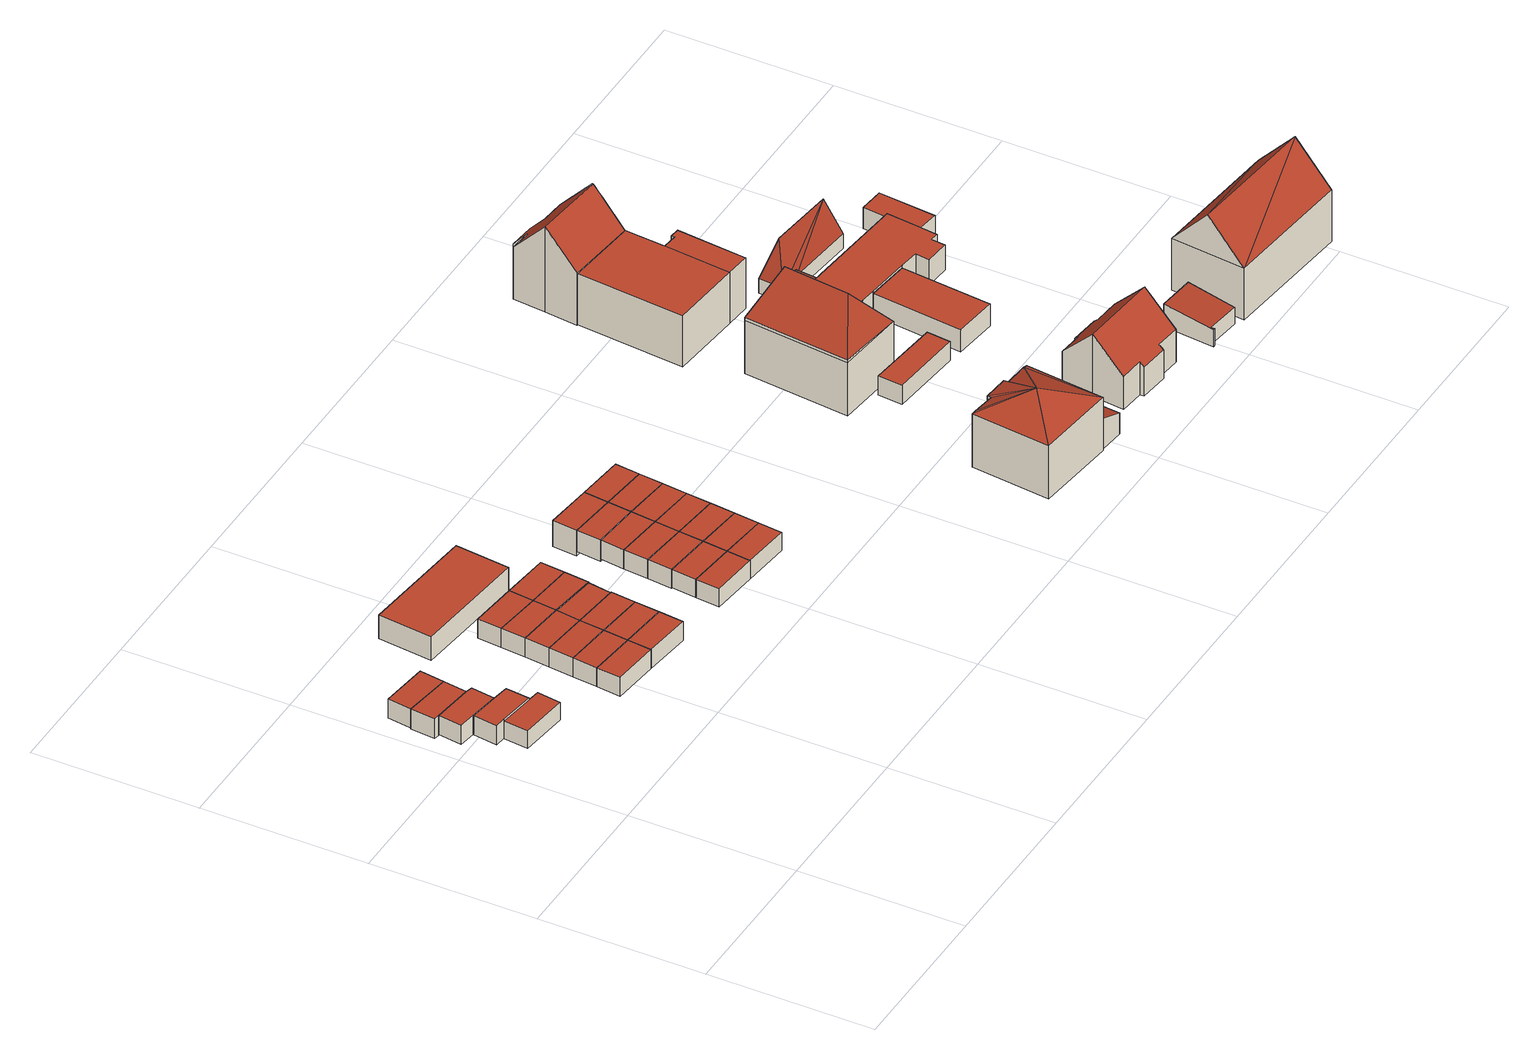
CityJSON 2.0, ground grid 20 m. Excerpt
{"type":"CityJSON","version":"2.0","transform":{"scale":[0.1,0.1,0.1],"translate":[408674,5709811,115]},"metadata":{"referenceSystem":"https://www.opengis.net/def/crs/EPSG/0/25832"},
"CityObjects":{
"building1":{"type":"Building","attributes":{"Gemeindeschluessel":"05978036","Geometrietyp2DReferenz":"3000","function":"31001_2460","roofType":"1000","measuredHeight":2.52},"geometry":[{"type":"MultiSurface","lod":"2","boundaries":[[[0,1,2,3]],[[1,4,5,2]],[[4,6,7,5]],[[6,8,9,7]],[[8,10,11,9]],[[10,0,3,11]],[[10,8,6,4,1,0]],[[3,2,5,7,9,11]]],"semantics":{"surfaces":[{"type":"WallSurface"},{"type":"RoofSurface"},{"type":"GroundSurface"}],"values":[0,0,0,0,0,0,1,2]}}]},
"building2":{"type":"Building","attributes":{"Gemeindeschluessel":"05978036","Geometrietyp2DReferenz":"3000","function":"31001_2460","roofType":"1000","measuredHeight":2.58},"geometry":[{"type":"MultiSurface","lod":"2","boundaries":[[[12,13,14,15]],[[13,16,17,14]],[[16,4,18,17]],[[4,1,19,18]],[[1,12,15,19]],[[1,4,16,13,12]],[[15,14,17,18,19]]],"semantics":{"surfaces":[{"type":"WallSurface"},{"type":"RoofSurface"},{"type":"GroundSurface"}],"values":[0,0,0,0,0,1,2]}}]},
"building3":{"type":"Building","attributes":{"Gemeindeschluessel":"05978036","Geometrietyp2DReferenz":"3000","function":"31001_2460","roofType":"1000","measuredHeight":2.42},"geometry":[{"type":"MultiSurface","lod":"2","boundaries":[[[20,21,22,23]],[[21,10,11,22]],[[10,8,9,11]],[[8,24,25,9]],[[24,26,27,25]],[[26,20,23,27]],[[26,24,8,10,21,20]],[[23,22,11,9,25,27]]],"semantics":{"surfaces":[{"type":"WallSurface"},{"type":"RoofSurface"},{"type":"GroundSurface"}],"values":[0,0,0,0,0,0,1,2]}}]},
"building4":{"type":"Building","attributes":{"Gemeindeschluessel":"05978036","Geometrietyp2DReferenz":"3000","function":"31001_2460","roofType":"1000","measuredHeight":2.28},"geometry":[{"type":"MultiSurface","lod":"2","boundaries":[[[28,29,30,23]],[[29,31,32,30]],[[31,33,34,32]],[[33,28,23,34]],[[33,31,29,28]],[[23,30,32,34]]],"semantics":{"surfaces":[{"type":"WallSurface"},{"type":"RoofSurface"},{"type":"GroundSurface"}],"values":[0,0,0,0,1,2]}}]},
"building5":{"type":"Building","attributes":{"Gemeindeschluessel":"05978036","Geometrietyp2DReferenz":"3000","function":"31001_2460","roofType":"1000","measuredHeight":2.51},"geometry":[{"type":"MultiSurface","lod":"2","boundaries":[[[13,35,36,37]],[[35,38,39,36]],[[38,16,40,39]],[[16,13,37,40]],[[16,38,35,13]],[[37,36,39,40]]],"semantics":{"surfaces":[{"type":"WallSurface"},{"type":"RoofSurface"},{"type":"GroundSurface"}],"values":[0,0,0,0,1,2]}}]},
"building6":{"type":"Building","attributes":{"Gemeindeschluessel":"05978036","Geometrietyp2DReferenz":"3000","function":"31001_2460","roofType":"1000","measuredHeight":2.44},"geometry":[{"type":"MultiSurface","lod":"2","boundaries":[[[41,42,43,44]],[[42,45,46,43]],[[45,47,48,46]],[[47,49,50,48]],[[49,41,44,50]],[[49,47,45,42,41]],[[44,43,46,48,50]]],"semantics":{"surfaces":[{"type":"WallSurface"},{"type":"RoofSurface"},{"type":"GroundSurface"}],"values":[0,0,0,0,0,1,2]}}]},
"building7":{"type":"Building","attributes":{"Gemeindeschluessel":"05978036","Geometrietyp2DReferenz":"3000","function":"31001_2460","roofType":"1000","measuredHeight":2.49},"geometry":[{"type":"MultiSurface","lod":"2","boundaries":[[[42,51,52,43]],[[51,53,54,52]],[[53,47,48,54]],[[47,45,46,48]],[[45,42,43,46]],[[45,47,53,51,42]],[[43,52,54,48,46]]],"semantics":{"surfaces":[{"type":"WallSurface"},{"type":"RoofSurface"},{"type":"GroundSurface"}],"values":[0,0,0,0,0,1,2]}}]},
"building8":{"type":"Building","attributes":{"Gemeindeschluessel":"05978036","Geometrietyp2DReferenz":"3000","function":"31001_2460","roofType":"1000","measuredHeight":2.48},"geometry":[{"type":"MultiSurface","lod":"2","boundaries":[[[53,51,52,54]],[[51,55,56,52]],[[55,57,58,56]],[[57,53,54,58]],[[57,55,51,53]],[[52,56,58,54]]],"semantics":{"surfaces":[{"type":"WallSurface"},{"type":"RoofSurface"},{"type":"GroundSurface"}],"values":[0,0,0,0,1,2]}}]},
"building9":{"type":"Building","attributes":{"Gemeindeschluessel":"05978036","Geometrietyp2DReferenz":"3000","function":"31001_2460","roofType":"1000","measuredHeight":2.47},"geometry":[{"type":"MultiSurface","lod":"2","boundaries":[[[57,55,56,58]],[[55,59,60,56]],[[59,61,62,60]],[[61,63,64,62]],[[63,57,58,64]],[[63,61,59,55,57]],[[56,60,62,64,58]]],"semantics":{"surfaces":[{"type":"WallSurface"},{"type":"RoofSurface"},{"type":"GroundSurface"}],"values":[0,0,0,0,0,1,2]}}]},
"building10":{"type":"Building","attributes":{"Gemeindeschluessel":"05978036","Geometrietyp2DReferenz":"3000","function":"31001_2460","roofType":"1000","measuredHeight":2.46},"geometry":[{"type":"MultiSurface","lod":"2","boundaries":[[[59,65,66,60]],[[65,67,68,66]],[[67,69,70,68]],[[69,63,64,70]],[[63,61,62,64]],[[61,59,60,62]],[[61,63,69,67,65,59]],[[60,66,68,70,64,62]]],"semantics":{"surfaces":[{"type":"WallSurface"},{"type":"RoofSurface"},{"type":"GroundSurface"}],"values":[0,0,0,0,0,0,1,2]}}]},
"building11":{"type":"Building","attributes":{"Gemeindeschluessel":"05978036","Geometrietyp2DReferenz":"3000","function":"31001_2460","roofType":"1000","measuredHeight":2.45},"geometry":[{"type":"MultiSurface","lod":"2","boundaries":[[[49,47,48,50]],[[47,71,72,48]],[[71,73,74,72]],[[73,49,50,74]],[[73,71,47,49]],[[50,48,72,74]]],"semantics":{"surfaces":[{"type":"WallSurface"},{"type":"RoofSurface"},{"type":"GroundSurface"}],"values":[0,0,0,0,1,2]}}]},
"building12":{"type":"Building","attributes":{"Gemeindeschluessel":"05978036","Geometrietyp2DReferenz":"3000","function":"31001_2460","roofType":"1000","measuredHeight":2.46},"geometry":[{"type":"MultiSurface","lod":"2","boundaries":[[[65,75,76,66]],[[75,77,78,76]],[[77,69,70,78]],[[69,67,68,70]],[[67,65,66,68]],[[67,69,77,75,65]],[[66,76,78,70,68]]],"semantics":{"surfaces":[{"type":"WallSurface"},{"type":"RoofSurface"},{"type":"GroundSurface"}],"values":[0,0,0,0,0,1,2]}}]},
"building13":{"type":"Building","attributes":{"Gemeindeschluessel":"05978036","Geometrietyp2DReferenz":"3000","function":"31001_2460","roofType":"1000","measuredHeight":2.47},"geometry":[{"type":"MultiSurface","lod":"2","boundaries":[[[47,53,54,48]],[[53,79,80,54]],[[79,71,72,80]],[[71,47,48,72]],[[71,79,53,47]],[[48,54,80,72]]],"semantics":{"surfaces":[{"type":"WallSurface"},{"type":"RoofSurface"},{"type":"GroundSurface"}],"values":[0,0,0,0,1,2]}}]},
"building14":{"type":"Building","attributes":{"Gemeindeschluessel":"05978036","Geometrietyp2DReferenz":"3000","function":"31001_2460","roofType":"1000","measuredHeight":2.49},"geometry":[{"type":"MultiSurface","lod":"2","boundaries":[[[53,57,58,54]],[[57,81,82,58]],[[81,79,80,82]],[[79,53,54,80]],[[79,81,57,53]],[[54,58,82,80]]],"semantics":{"surfaces":[{"type":"WallSurface"},{"type":"RoofSurface"},{"type":"GroundSurface"}],"values":[0,0,0,0,1,2]}}]},
"building15":{"type":"Building","attributes":{"Gemeindeschluessel":"05978036","Geometrietyp2DReferenz":"3000","function":"31001_2460","roofType":"1000","measuredHeight":2.44},"geometry":[{"type":"MultiSurface","lod":"2","boundaries":[[[83,84,64,58]],[[84,85,86,64]],[[85,87,82,86]],[[87,83,58,82]],[[87,85,84,83]],[[58,64,86,82]]],"semantics":{"surfaces":[{"type":"WallSurface"},{"type":"RoofSurface"},{"type":"GroundSurface"}],"values":[0,0,0,0,1,2]}}]},
"building16":{"type":"Building","attributes":{"Gemeindeschluessel":"05978036","Geometrietyp2DReferenz":"3000","function":"31001_2460","roofType":"1000","measuredHeight":3.05},"geometry":[{"type":"MultiSurface","lod":"2","boundaries":[[[88,89,90,91]],[[89,92,93,90]],[[92,94,95,93]],[[94,88,91,95]],[[94,92,89,88]],[[91,90,93,95]]],"semantics":{"surfaces":[{"type":"WallSurface"},{"type":"RoofSurface"},{"type":"GroundSurface"}],"values":[0,0,0,0,1,2]}}]},
"building17":{"type":"Building","attributes":{"Gemeindeschluessel":"05978036","Geometrietyp2DReferenz":"3000","function":"31001_2460","roofType":"1000","measuredHeight":2.44},"geometry":[{"type":"MultiSurface","lod":"2","boundaries":[[[63,69,70,64]],[[69,96,97,70]],[[96,98,86,97]],[[98,63,64,86]],[[98,96,69,63]],[[64,70,97,86]]],"semantics":{"surfaces":[{"type":"WallSurface"},{"type":"RoofSurface"},{"type":"GroundSurface"}],"values":[0,0,0,0,1,2]}}]},
"building18":{"type":"Building","attributes":{"Gemeindeschluessel":"05978036","Geometrietyp2DReferenz":"3000","function":"31001_2460","roofType":"1000","measuredHeight":2.44},"geometry":[{"type":"MultiSurface","lod":"2","boundaries":[[[69,77,78,70]],[[77,99,100,78]],[[99,96,97,100]],[[96,69,70,97]],[[96,99,77,69]],[[70,78,100,97]]],"semantics":{"surfaces":[{"type":"WallSurface"},{"type":"RoofSurface"},{"type":"GroundSurface"}],"values":[0,0,0,0,1,2]}}]},
"building19":{"type":"Building","attributes":{"Gemeindeschluessel":"05978036","Geometrietyp2DReferenz":"3000","function":"31001_2460","roofType":"1000","measuredHeight":2.43},"geometry":[{"type":"MultiSurface","lod":"2","boundaries":[[[101,102,103,104]],[[102,105,106,103]],[[105,107,108,106]],[[107,101,104,108]],[[107,105,102,101]],[[104,103,106,108]]],"semantics":{"surfaces":[{"type":"WallSurface"},{"type":"RoofSurface"},{"type":"GroundSurface"}],"values":[0,0,0,0,1,2]}}]},
"building20":{"type":"Building","attributes":{"Gemeindeschluessel":"05978036","Geometrietyp2DReferenz":"3000","function":"31001_2460","roofType":"1000","measuredHeight":2.42},"geometry":[{"type":"MultiSurface","lod":"2","boundaries":[[[101,109,110,104]],[[109,111,112,110]],[[111,102,103,112]],[[102,101,104,103]],[[102,111,109,101]],[[104,110,112,103]]],"semantics":{"surfaces":[{"type":"WallSurface"},{"type":"RoofSurface"},{"type":"GroundSurface"}],"values":[0,0,0,0,1,2]}}]},
"building21":{"type":"Building","attributes":{"Gemeindeschluessel":"05978036","Geometrietyp2DReferenz":"3000","function":"31001_2460","roofType":"1000","measuredHeight":2.46},"geometry":[{"type":"MultiSurface","lod":"2","boundaries":[[[109,113,114,115]],[[113,116,117,114]],[[116,111,118,117]],[[111,109,115,118]],[[111,116,113,109]],[[115,114,117,118]]],"semantics":{"surfaces":[{"type":"WallSurface"},{"type":"RoofSurface"},{"type":"GroundSurface"}],"values":[0,0,0,0,1,2]}}]},
"building22":{"type":"Building","attributes":{"Gemeindeschluessel":"05978036","Geometrietyp2DReferenz":"3000","function":"31001_2460","roofType":"1000","measuredHeight":2.5},"geometry":[{"type":"MultiSurface","lod":"2","boundaries":[[[113,119,120,114]],[[119,121,122,120]],[[121,116,117,122]],[[116,113,114,117]],[[116,121,119,113]],[[114,120,122,117]]],"semantics":{"surfaces":[{"type":"WallSurface"},{"type":"RoofSurface"},{"type":"GroundSurface"}],"values":[0,0,0,0,1,2]}}]},
"building23":{"type":"Building","attributes":{"Gemeindeschluessel":"05978036","Geometrietyp2DReferenz":"3000","function":"31001_2460","roofType":"1000","measuredHeight":2.5},"geometry":[{"type":"MultiSurface","lod":"2","boundaries":[[[119,123,124,120]],[[123,125,126,124]],[[125,121,122,126]],[[121,119,120,122]],[[121,125,123,119]],[[120,124,126,122]]],"semantics":{"surfaces":[{"type":"WallSurface"},{"type":"RoofSurface"},{"type":"GroundSurface"}],"values":[0,0,0,0,1,2]}}]},
"building24":{"type":"Building","attributes":{"Gemeindeschluessel":"05978036","Geometrietyp2DReferenz":"3000","function":"31001_2460","roofType":"1000","measuredHeight":2.44},"geometry":[{"type":"MultiSurface","lod":"2","boundaries":[[[105,102,103,106]],[[102,127,128,103]],[[127,129,130,128]],[[129,105,106,130]],[[129,127,102,105]],[[106,103,128,130]]],"semantics":{"surfaces":[{"type":"WallSurface"},{"type":"RoofSurface"},{"type":"GroundSurface"}],"values":[0,0,0,0,1,2]}}]},
"building25":{"type":"Building","attributes":{"Gemeindeschluessel":"05978036","Geometrietyp2DReferenz":"3000","function":"31001_2460","roofType":"1000","measuredHeight":2.77},"geometry":[{"type":"MultiSurface","lod":"2","boundaries":[[[125,123,131,132]],[[123,133,134,131]],[[133,135,136,134]],[[135,125,132,136]],[[135,133,123,125]],[[132,131,134,136]]],"semantics":{"surfaces":[{"type":"WallSurface"},{"type":"RoofSurface"},{"type":"GroundSurface"}],"values":[0,0,0,0,1,2]}}]},
"building26":{"type":"Building","attributes":{"Gemeindeschluessel":"05978036","Geometrietyp2DReferenz":"3000","function":"31001_2460","roofType":"1000","measuredHeight":2.46},"geometry":[{"type":"MultiSurface","lod":"2","boundaries":[[[102,111,112,103]],[[111,137,138,112]],[[137,127,128,138]],[[127,102,103,128]],[[127,137,111,102]],[[103,112,138,128]]],"semantics":{"surfaces":[{"type":"WallSurface"},{"type":"RoofSurface"},{"type":"GroundSurface"}],"values":[0,0,0,0,1,2]}}]},
"building27":{"type":"Building","attributes":{"Gemeindeschluessel":"05978036","Geometrietyp2DReferenz":"3000","function":"31001_2460","roofType":"1000","measuredHeight":3.37},"geometry":[{"type":"MultiSurface","lod":"2","boundaries":[[[133,139,140,141]],[[139,142,143,140]],[[142,144,145,143]],[[144,135,146,145]],[[135,133,141,146]],[[135,144,142,139,133]],[[141,140,143,145,146]]],"semantics":{"surfaces":[{"type":"WallSurface"},{"type":"RoofSurface"},{"type":"GroundSurface"}],"values":[0,0,0,0,0,1,2]}}]},
"building28":{"type":"Building","attributes":{"Gemeindeschluessel":"05978036","Geometrietyp2DReferenz":"3000","function":"31001_2460","roofType":"1000","measuredHeight":2.47},"geometry":[{"type":"MultiSurface","lod":"2","boundaries":[[[111,116,147,112]],[[116,148,149,147]],[[148,137,138,149]],[[137,111,112,138]],[[137,148,116,111]],[[112,147,149,138]]],"semantics":{"surfaces":[{"type":"WallSurface"},{"type":"RoofSurface"},{"type":"GroundSurface"}],"values":[0,0,0,0,1,2]}}]},
"building29":{"type":"Building","attributes":{"Gemeindeschluessel":"05978036","Geometrietyp2DReferenz":"3000","function":"31001_2460","roofType":"1000","measuredHeight":2.5},"geometry":[{"type":"MultiSurface","lod":"2","boundaries":[[[116,121,122,117]],[[121,150,151,122]],[[150,148,152,151]],[[148,116,117,152]],[[148,150,121,116]],[[117,122,151,152]]],"semantics":{"surfaces":[{"type":"WallSurface"},{"type":"RoofSurface"},{"type":"GroundSurface"}],"values":[0,0,0,0,1,2]}}]},
"building30":{"type":"Building","attributes":{"Gemeindeschluessel":"05978036","Geometrietyp2DReferenz":"3000","function":"31001_2460","roofType":"1000","measuredHeight":2.5},"geometry":[{"type":"MultiSurface","lod":"2","boundaries":[[[121,125,126,122]],[[125,153,154,126]],[[153,150,151,154]],[[150,121,122,151]],[[150,153,125,121]],[[122,126,154,151]]],"semantics":{"surfaces":[{"type":"WallSurface"},{"type":"RoofSurface"},{"type":"GroundSurface"}],"values":[0,0,0,0,1,2]}}]},
"building31":{"type":"Building","attributes":{"Gemeindeschluessel":"05978036","Geometrietyp2DReferenz":"3000","function":"31001_2460","roofType":"1000","measuredHeight":2.78},"geometry":[{"type":"MultiSurface","lod":"2","boundaries":[[[125,135,136,132]],[[135,155,156,136]],[[155,153,157,156]],[[153,125,132,157]],[[153,155,135,125]],[[132,136,156,157]]],"semantics":{"surfaces":[{"type":"WallSurface"},{"type":"RoofSurface"},{"type":"GroundSurface"}],"values":[0,0,0,0,1,2]}}]},
"building32":{"type":"Building","attributes":{"Gemeindeschluessel":"05978036","Geometrietyp2DReferenz":"3000","function":"31001_2460","roofType":"1000","measuredHeight":3.39},"geometry":[{"type":"MultiSurface","lod":"2","boundaries":[[[135,144,145,146]],[[144,142,143,145]],[[142,158,159,143]],[[158,155,160,159]],[[155,135,146,160]],[[155,158,142,144,135]],[[146,145,143,159,160]]],"semantics":{"surfaces":[{"type":"WallSurface"},{"type":"RoofSurface"},{"type":"GroundSurface"}],"values":[0,0,0,0,0,1,2]}}]},
"building33":{"type":"Building","attributes":{"Gemeindeschluessel":"05978036","Geometrietyp2DReferenz":"3000","function":"31001_1000","roofType":"5000","measuredHeight":9.36},"geometry":[{"type":"MultiSurface","lod":"2","boundaries":[[[161,162,163,164]],[[162,165,166,163]],[[165,167,168,166]],[[167,169,170,168]],[[169,171,172,170]],[[171,173,174,172]],[[173,175,176,174]],[[175,161,164,176]],[[161,177,162]],[[165,177,178]],[[165,162,177]],[[171,177,173]],[[169,177,171]],[[167,177,169]],[[177,167,178]],[[179,173,177]],[[179,161,175]],[[161,179,177]],[[167,165,178]],[[175,173,179]],[[164,163,166,168,170,172,174,176]]],"semantics":{"surfaces":[{"type":"WallSurface"},{"type":"RoofSurface"},{"type":"GroundSurface"}],"values":[0,0,0,0,0,0,0,0,1,1,1,1,1,1,1,1,1,1,0,0,2]}}]},
"building34":{"type":"Building","attributes":{"Gemeindeschluessel":"05978036","Geometrietyp2DReferenz":"3000","function":"31001_2460","roofType":"2100","measuredHeight":3.94},"geometry":[{"type":"MultiSurface","lod":"2","boundaries":[[[180,181,182,183]],[[181,184,185,182]],[[184,186,187,185]],[[186,180,183,187]],[[186,184,181,180]],[[183,182,185,187]]],"semantics":{"surfaces":[{"type":"WallSurface"},{"type":"RoofSurface"},{"type":"GroundSurface"}],"values":[0,0,0,0,1,2]}}]},
"building35":{"type":"Building","attributes":{"Gemeindeschluessel":"05978036","Geometrietyp2DReferenz":"3000","function":"31001_1000","roofType":"5000","measuredHeight":12.51},"geometry":[{"type":"MultiSurface","lod":"2","boundaries":[[[188,189,190,191]],[[189,192,193,190]],[[192,194,195,193]],[[194,196,197,195]],[[196,198,199,197]],[[198,188,191,199]],[[196,194,200,201]],[[188,202,203]],[[202,201,200,203]],[[201,198,196]],[[202,198,201]],[[188,198,202]],[[189,203,200,192]],[[188,203,189]],[[192,200,194]],[[191,190,193,195,197,199]]],"semantics":{"surfaces":[{"type":"WallSurface"},{"type":"RoofSurface"},{"type":"GroundSurface"}],"values":[0,0,0,0,0,0,1,1,1,1,1,1,0,0,0,2]}}]},
"building36":{"type":"Building","attributes":{"Gemeindeschluessel":"05978036","Geometrietyp2DReferenz":"3000","function":"31001_2460","roofType":"1000","measuredHeight":2.46},"geometry":[{"type":"MultiSurface","lod":"2","boundaries":[[[204,205,206,207]],[[205,208,209,206]],[[208,210,211,209]],[[210,204,207,211]],[[210,208,205,204]],[[207,206,209,211]]],"semantics":{"surfaces":[{"type":"WallSurface"},{"type":"RoofSurface"},{"type":"GroundSurface"}],"values":[0,0,0,0,1,2]}}]},
"building37":{"type":"Building","attributes":{"Gemeindeschluessel":"05978036","Geometrietyp2DReferenz":"3000","function":"31001_1000","roofType":"3100","measuredHeight":8.17},"geometry":[{"type":"MultiSurface","lod":"2","boundaries":[[[212,213,214,215]],[[213,216,217,214]],[[216,218,219,217]],[[218,220,221,219]],[[220,222,223,221]],[[222,224,225,223]],[[224,226,227,225]],[[226,228,229,227]],[[228,230,231,229]],[[230,232,233,231]],[[232,234,235,233]],[[234,236,237,235]],[[236,238,239,237]],[[238,212,215,239]],[[234,232,230,228,226,224,222,220]],[[220,218,216,213,212,238,236,234]],[[215,214,217,219,221,223,225,227,229,231,233,235,237,239]]],"semantics":{"surfaces":[{"type":"WallSurface"},{"type":"RoofSurface"},{"type":"GroundSurface"}],"values":[0,0,0,0,0,0,0,0,0,0,0,0,0,0,1,1,2]}}]},
"building38":{"type":"Building","attributes":{"Gemeindeschluessel":"05978036","Geometrietyp2DReferenz":"3000","function":"31001_1000"},"children":["building38-1","building38-2"]},
"building38-1":{"type":"BuildingPart","attributes":{"roofType":"1000","measuredHeight":6.71},"parents":["building38"],"geometry":[{"type":"MultiSurface","lod":"2","boundaries":[[[240,241,242,243]],[[241,244,245,242]],[[246,247,248,249]],[[247,240,243,248]],[[247,246,244,241,240]],[[243,242,245,249,248]],[[249,245,244,246]]],"semantics":{"surfaces":[{"type":"WallSurface"},{"type":"RoofSurface"},{"type":"GroundSurface"},{"type":"ClosureSurface"}],"values":[0,0,0,0,1,2,3]}}]},
"building38-2":{"type":"BuildingPart","attributes":{"roofType":"1000","measuredHeight":6.72},"parents":["building38"],"geometry":[{"type":"MultiSurface","lod":"2","boundaries":[[[250,251,252,253]],[[251,246,249,252]],[[254,255,245,244]],[[254,256,257,255]],[[256,250,253,257]],[[256,254,244,246,251,250]],[[253,252,249,245,255,257]],[[244,245,249,246]]],"semantics":{"surfaces":[{"type":"WallSurface"},{"type":"RoofSurface"},{"type":"GroundSurface"},{"type":"ClosureSurface"}],"values":[0,0,0,0,0,1,2,3]}}]},
"building39":{"type":"Building","attributes":{"Gemeindeschluessel":"05978036","Geometrietyp2DReferenz":"3000","function":"31001_2460","roofType":"1000","measuredHeight":3.01},"geometry":[{"type":"MultiSurface","lod":"2","boundaries":[[[258,259,260,261]],[[259,262,199,260]],[[262,263,197,199]],[[263,264,195,197]],[[264,265,266,195]],[[265,267,268,266]],[[267,269,270,268]],[[269,271,272,270]],[[271,273,274,272]],[[273,258,261,274]],[[273,271,269,267,265,264,263,262,259,258]],[[261,260,199,197,195,266,268,270,272,274]]],"semantics":{"surfaces":[{"type":"WallSurface"},{"type":"RoofSurface"},{"type":"GroundSurface"}],"values":[0,0,0,0,0,0,0,0,0,0,1,2]}}]},
"building40":{"type":"Building","attributes":{"Gemeindeschluessel":"05978036","Geometrietyp2DReferenz":"3000","function":"31001_1000","roofType":"3100","measuredHeight":11.18},"geometry":[{"type":"MultiSurface","lod":"2","boundaries":[[[275,276,277,278]],[[276,240,279,277]],[[240,280,281,279]],[[280,282,283,281]],[[282,284,285,283]],[[284,286,287,285]],[[286,288,289,287]],[[288,290,291,289]],[[290,292,293,291]],[[292,294,295,293]],[[294,296,297,295]],[[296,298,299,297]],[[298,300,301,299]],[[300,302,303,301]],[[302,275,278,303]],[[298,296,294,292,290,288,286,284,282,280]],[[280,240,276,275,302,300,298]],[[278,277,279,281,283,285,287,289,291,293,295,297,299,301,303]]],"semantics":{"surfaces":[{"type":"WallSurface"},{"type":"RoofSurface"},{"type":"GroundSurface"}],"values":[0,0,0,0,0,0,0,0,0,0,0,0,0,0,0,1,1,2]}}]},
"building41":{"type":"Building","attributes":{"Gemeindeschluessel":"05978036","Geometrietyp2DReferenz":"3000","function":"31001_2000","roofType":"1000","measuredHeight":2.98},"geometry":[{"type":"MultiSurface","lod":"2","boundaries":[[[304,305,306,307]],[[305,308,309,306]],[[308,310,311,309]],[[310,304,307,311]],[[310,308,305,304]],[[307,306,309,311]]],"semantics":{"surfaces":[{"type":"WallSurface"},{"type":"RoofSurface"},{"type":"GroundSurface"}],"values":[0,0,0,0,1,2]}}]},
"building42":{"type":"Building","attributes":{"Gemeindeschluessel":"05978036","Geometrietyp2DReferenz":"3000","function":"31001_2460","roofType":"2100","measuredHeight":2.94},"geometry":[{"type":"MultiSurface","lod":"2","boundaries":[[[312,313,314,315]],[[313,316,317,314]],[[316,318,319,317]],[[318,320,321,319]],[[320,322,323,321]],[[322,312,315,323]],[[322,320,318,316,313,312]],[[315,314,317,319,321,323]]],"semantics":{"surfaces":[{"type":"WallSurface"},{"type":"RoofSurface"},{"type":"GroundSurface"}],"values":[0,0,0,0,0,0,1,2]}}]},
"building43":{"type":"Building","attributes":{"Gemeindeschluessel":"05978036","Geometrietyp2DReferenz":"3000","function":"31001_2000","roofType":"1000","measuredHeight":3.23},"geometry":[{"type":"MultiSurface","lod":"2","boundaries":[[[324,325,326,327]],[[325,328,329,326]],[[328,330,331,329]],[[330,332,333,331]],[[332,334,335,333]],[[334,336,337,335]],[[336,338,339,337]],[[338,340,341,339]],[[340,342,343,341]],[[342,344,345,343]],[[344,346,347,345]],[[346,348,349,347]],[[348,350,351,349]],[[350,352,353,351]],[[352,324,327,353]],[[352,350,348,346,344,342,340,338,336,334,332,330,328,325,324]],[[327,326,329,331,333,335,337,339,341,343,345,347,349,351,353]]],"semantics":{"surfaces":[{"type":"WallSurface"},{"type":"RoofSurface"},{"type":"GroundSurface"}],"values":[0,0,0,0,0,0,0,0,0,0,0,0,0,0,0,1,2]}}]},
"building44":{"type":"Building","attributes":{"Gemeindeschluessel":"05978036","Geometrietyp2DReferenz":"3000","function":"31001_1310","roofType":"9999","measuredHeight":3},"geometry":[{"type":"MultiSurface","lod":"2","boundaries":[[[354,355,356,357,358,359]],[[359,358,360,361]],[[358,357,362,360]],[[357,356,363,362]],[[356,355,364,363]],[[355,354,365,364]],[[354,359,361,365]],[[361,360,362,363,364,365]]],"semantics":{"surfaces":[{"type":"RoofSurface"},{"type":"WallSurface"},{"type":"GroundSurface"}],"values":[0,1,1,1,1,1,1,2]}}]},
"building45":{"type":"Building","attributes":{"Gemeindeschluessel":"05978036","Geometrietyp2DReferenz":"3000","function":"31001_2460","roofType":"5000","measuredHeight":6.91},"geometry":[{"type":"MultiSurface","lod":"2","boundaries":[[[366,367,368,369]],[[367,370,371,368]],[[370,372,373,371]],[[372,374,375,373]],[[374,366,369,375]],[[366,376,377]],[[374,376,366]],[[376,374,372]],[[376,372,370]],[[377,376,370,367]],[[377,367,366]],[[369,368,371,373,375]]],"semantics":{"surfaces":[{"type":"WallSurface"},{"type":"RoofSurface"},{"type":"GroundSurface"}],"values":[0,0,0,0,0,1,1,1,1,1,1,2]}}]},
"building46":{"type":"Building","attributes":{"Gemeindeschluessel":"05978036","Geometrietyp2DReferenz":"3000","function":"31001_2460","roofType":"1000","measuredHeight":2.82},"geometry":[{"type":"MultiSurface","lod":"2","boundaries":[[[378,379,345,347]],[[379,380,381,345]],[[380,382,383,381]],[[382,384,385,383]],[[384,378,347,385]],[[384,382,380,379,378]],[[347,345,381,383,385]]],"semantics":{"surfaces":[{"type":"WallSurface"},{"type":"RoofSurface"},{"type":"GroundSurface"}],"values":[0,0,0,0,0,1,2]}}]},
"building47":{"type":"Building","attributes":{"Gemeindeschluessel":"05978036","Geometrietyp2DReferenz":"3000","function":"31001_1000","roofType":"3100","measuredHeight":11.83},"geometry":[{"type":"MultiSurface","lod":"2","boundaries":[[[386,387,388,389]],[[387,390,391,388]],[[390,392,393,391]],[[392,386,389,393]],[[390,387,394]],[[386,392,395]],[[387,395,394]],[[395,387,386]],[[392,394,395]],[[394,392,390]],[[389,388,391,393]]],"semantics":{"surfaces":[{"type":"WallSurface"},{"type":"RoofSurface"},{"type":"GroundSurface"}],"values":[0,0,0,0,0,0,1,1,1,1,2]}}]}
},
"vertices":[
[6,400,48],[10,429,48],[10,429,23],[6,400,23],[60,423,48],[60,423,23],[68,421,48],[68,421,23],[64,392,48],[64,392,23],[27,397,48],[27,397,23],
[3,430,48],[6,460,48],[6,460,22],[3,430,22],[64,452,48],[64,452,22],[60,423,22],[10,429,22],
[36,366,48],[23,367,48],[23,367,23],[36,366,23],[84,389,48],[84,389,23],[81,360,48],[81,360,23],
[36,366,46],[96,358,46],[96,358,23],[92,329,46],[92,329,23],[33,336,46],[33,336,23],
[10,489,48],[10,489,23],[6,460,23],[68,482,48],[68,482,23],[64,452,23],
[157,293,48],[160,322,48],[160,322,23],[157,293,23],[216,316,48],[216,316,23],[217,316,48],[217,316,23],[214,287,48],[214,287,23],
[163,352,48],[163,352,23],[220,346,48],[220,346,23],
[166,382,48],[166,382,23],[223,376,48],[223,376,23],
[169,412,48],[169,412,23],[226,406,48],[226,406,23],[227,406,48],[227,406,23],
[172,442,48],[172,442,23],[229,435,48],[229,435,23],[230,435,48],[230,435,23],
[275,310,48],[275,310,23],[272,280,48],[272,280,23],
[175,471,48],[175,471,23],[233,465,48],[233,465,23],
[278,340,48],[278,340,23],
[281,370,48],[281,370,23],
[223,376,47],[227,406,47],[285,399,47],[285,399,23],[281,370,47],
[144,572,37],[287,557,37],[287,557,6],[144,572,6],[280,491,37],[280,491,6],[137,506,37],[137,506,6],
[288,429,48],[288,429,23],[285,399,48],
[291,459,48],[291,459,23],
[343,303,47],[401,297,47],[401,297,23],[343,303,23],[398,268,47],[398,268,23],[340,274,47],[340,274,23],
[346,333,47],[346,333,23],[404,327,47],[404,327,23],
[349,363,47],[349,363,22],[346,333,22],[407,357,47],[407,357,22],[404,327,22],
[352,393,47],[352,393,22],[410,387,47],[410,387,22],
[355,422,47],[355,422,22],[413,417,47],[413,417,22],
[459,291,47],[459,291,23],[456,262,47],[456,262,23],
[355,422,19],[413,417,19],[358,452,47],[358,452,19],[416,446,47],[416,446,19],
[462,321,47],[462,321,23],
[361,482,47],[361,482,13],[358,452,13],[419,476,47],[419,476,13],[419,475,47],[419,475,13],[416,446,13],
[407,357,23],[465,351,47],[465,351,23],
[468,381,47],[468,381,22],[465,351,22],
[471,411,47],[471,411,22],
[474,440,47],[474,440,19],[471,411,19],
[477,470,47],[477,470,13],[474,440,13],
[762,45,96],[662,56,96],[662,56,26],[762,45,26],[672,152,96],[672,152,26],[706,148,96],[706,148,26],[707,153,96],[707,153,26],[738,150,96],[738,150,26],[738,145,96],[738,145,26],[772,141,96],[772,141,26],[717,100,119],[677,151,97],[767,142,97],
[770,126,68],[800,123,56],[800,123,28],[770,126,28],[792,42,56],[792,42,28],[762,45,68],[762,45,28],
[784,305,86],[699,314,86],[699,314,16],[784,305,16],[712,443,86],[712,443,16],[795,434,86],[795,434,16],[797,434,86],[797,434,16],[795,410,86],[795,410,16],[712,443,90],[750,416,141],[741,336,141],[699,314,90],
[735,269,48],[738,299,48],[738,299,23],[735,269,23],[828,289,48],[828,289,23],[825,260,48],[825,260,23],
[868,136,68],[904,132,68],[904,132,30],[868,136,30],[903,127,73],[903,127,30],[934,124,73],[934,124,30],[930,86,112],[930,86,30],[926,47,73],[926,47,30],[895,50,73],[895,50,30],[895,45,68],[895,45,30],[859,49,68],[859,49,30],[859,54,73],[859,54,30],[829,57,73],[829,57,30],[833,96,112],[833,96,30],[837,134,73],[837,134,30],[867,131,73],[867,131,30],
[708,639,79],[797,630,79],[797,630,12],[708,639,12],[793,581,79],[793,581,12],[785,500,79],[696,508,79],[696,508,12],[785,500,12],
[823,582,79],[815,497,79],[815,497,12],[823,582,12],[811,579,79],[811,579,12],[811,583,79],[811,583,12],
[835,405,46],[834,406,46],[834,406,16],[835,405,16],[795,410,46],[797,434,46],[795,434,46],[798,467,46],[798,467,16],[835,463,46],[835,463,16],[860,461,46],[860,461,16],[857,430,46],[857,430,16],[838,432,46],[838,432,16],
[800,658,110],[797,630,78],[797,630,11],[800,658,11],[708,639,11],[712,679,123],[712,679,11],[716,719,79],[716,719,11],[743,717,79],[743,717,11],[745,735,58],[745,735,11],[777,732,58],[777,732,11],[775,713,79],[775,713,11],[805,711,78],[805,711,11],[802,679,114],[802,679,11],[801,671,123],[801,671,11],[801,670,123],[801,670,11],[801,667,119],[801,667,11],[801,664,115],[801,664,11],
[844,258,51],[856,368,51],[856,368,22],[844,258,22],[909,362,51],[909,362,22],[898,252,51],[898,252,22],
[967,27,55],[967,23,55],[967,23,33],[967,27,33],[964,23,55],[964,23,33],[970,85,63],[970,85,33],[1015,80,63],[1015,80,33],[1009,22,55],[1009,22,33],
[931,342,54],[933,359,54],[933,359,21],[931,342,21],[909,362,54],[909,362,21],[856,368,54],[856,368,21],[837,370,54],[837,370,21],[830,371,54],[830,371,21],[834,406,54],[834,406,21],[835,405,54],[835,405,21],[838,432,54],[838,432,21],[857,430,54],[857,430,21],[980,418,54],[980,418,21],[976,379,54],[976,379,21],[973,355,54],[973,355,21],[963,356,54],[963,356,21],[961,339,54],[961,339,21],
[843,676,43],[845,708,43],[836,709,43],[819,710,43],[805,711,43],[802,679,43],[805,711,13],[802,679,13],[819,710,13],[836,709,13],[845,708,13],[843,676,13],
[835,463,37],[838,494,37],[838,494,18],[835,463,18],[951,482,37],[951,482,18],[947,452,37],[947,452,18],[860,461,37],[860,461,18],[934,469,86],[852,477,87],
[976,379,49],[980,418,49],[983,448,49],[983,448,21],[1013,445,49],[1013,445,21],[1006,375,49],[1006,375,21],
[1182,0,100],[1021,17,100],[1021,17,32],[1182,0,32],[1030,108,100],[1030,108,32],[1191,91,100],[1191,91,32],[1026,63,150],[1187,46,150]
]}
